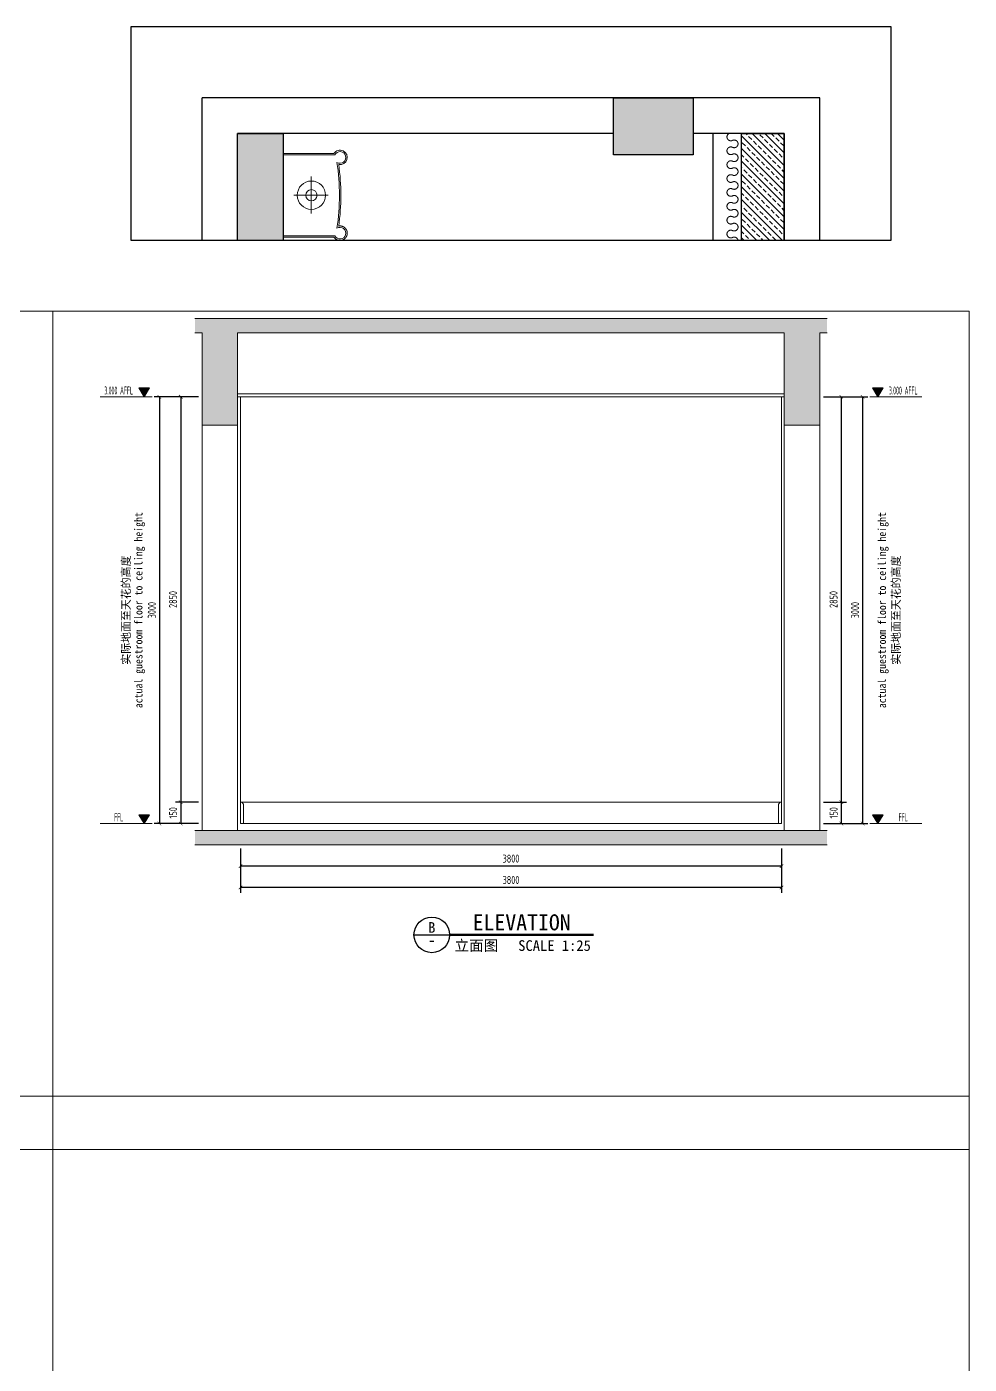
# Model space of a CAD drawing. Header units: millimetres. Extents: x 3162 to 221128, y -144913 to 11496.
# Drawn here: x 45994 to 52614, y -114318 to -104915 of the extents above; entities that cross this region are included whole.
import ezdxf
from ezdxf.enums import TextEntityAlignment as Align
from ezdxf.xclip import XClip

# ---------------------------------------------------------------- set-up
doc = ezdxf.new("R2010")
doc.units = ezdxf.units.MM
doc.header["$LTSCALE"] = 10
doc.header["$XCLIPFRAME"] = 2
doc.linetypes.add('DASH', pattern=[8.89, 6.35, -2.54])
doc.layers.get('Defpoints').update_dxf_attribs({"color": 250})
for name, color, linetype, lineweight in [('Contour【轮廓线】', 94, 'Continuous', 0), ('Drawing【图框、表格】', 150, 'Continuous', 0), ('Elevation【立面图库】', 150, 'Continuous', 0), ('FC-Hatch【平面填充】', 250, 'Continuous', 0), ('FF-Curtain', 32, 'Continuous', 0), ('FF-Text【平面文字】', 2, 'Continuous', 0), ('FF-【活动成品家具】', 51, 'Continuous', 0), ('Finish【完成面】', 2, 'Continuous', 0), ('Gray【中细线】', 8, 'Continuous', 0), ('Hidden【虚线】', 136, 'DASH', 0), ('RC-dimensions', 44, 'Continuous', 0), ('Wall【立面墙】', 252, 'Continuous', 0)]:
    doc.layers.add(name, color=color, linetype=linetype, lineweight=lineweight)
for name, color, linetype in [('WALL_NEW【新建墙体】', 4, 'Continuous'), ('WALL【墙体】', 7, 'Continuous'), ('走线及回路标注', 1, 'Continuous')]:
    doc.layers.add(name, color=color, linetype=linetype)
doc.styles.add('宋体', font='', dxfattribs={"width": 0.8})
doc.styles.add('尺寸标注', font='ARCHS.SHX', dxfattribs={"width": 0.8})
doc.styles.add('标高', font='ARCHS.SHX', dxfattribs={"width": 0.5})
doc.styles.add('线上图名', font='simhei.ttf')
doc.styles.add('线下图名', font='simhei.ttf')
doc.styles.get('宋体').set_extended_font_data('SimSun')
doc.dimstyles.new('海龙1：25', dxfattribs={"dimscale": 25, "dimtxt": 2.25, "dimasz": 1, "dimexe": 1.5, "dimexo": 1, "dimgap": 1, "dimtad": 1, "dimdec": 0, "dimrnd": 5, "dimdsep": 46, "dimtxsty": '尺寸标注', "dimblk": 'ARCHTICK', "dimblk1": 'ARCHTICK', "dimblk2": 'ARCHTICK', "dimcen": 1, "dimclrd": 44, "dimclre": 44, "dimclrt": 2, "dimadec": 0, "dimazin": 0, "dimtfac": 1, "dimtdec": 0, "dimtix": 1, "dimtmove": 2, "dimatfit": 3, "dimldrblk": 'hl_arrow2', "dimfxl": 5, "dimfxlon": 1, "dimarcsym": 0})
pattern_1 = [(225, (0, 857.98), (35.35534, -35.35534), []), (230, (0, 857.98), (-71.726018, 6.275218), [7.5, -82.5]), (175, (0, 857.98), (13.87511, -75.219228), [6, -66]), (280.4514, (-5.98, 858.5), (-57.85092, -68.94393), [6.374, -70.1142]), (226.1842, (-2e-15, 837.98), (-106.724086, 16.55189), [11.25, -123.75]), (276.6356, (-8.89, 839.36), (-93.46626, -97.41178), [9.56105, -105.1713]), (171.1842, (-2e-15, 837.98), (-93.46618, -97.41189), [9, -99]), (201, (-10, 842.98), (-59.690703, 40.261893), [7.5, -82.5]), (146, (-10, 842.98), (-24.33156, -72.515006), [6, -66]), (251.4514, (-14.974, 846.334), (-84.022234, -32.253037), [6.374, -70.1142]), (217.5, (0, 857.978), (-1.2159855, -33.2893854), [0.5, -65.2, 0.5, -67, 0.5, -66.25]), (187.5, (0, 857.98), (-26.306954, -39.441171), [0.5, -38.2, 0.5, -63.7, 0.5, -25.25]), (147.5, (22.3, 857.978), (-53.3822436, 2.255487), [0.5, -25, 0.5, -78, 0.5, -103.5]), (137.5, (32.3, 857.98), (-58.318617, -10.010498), [0.5, -32.5, 0.5, -51.8, 0.5, -73.5])]

# ---------------------------------------------------------------- blocks, each defined once
blk = doc.blocks.new('*U173')
at = {"color": 2, "linetype": 'Continuous'}
blk.add_line((-27.26, 0), (-17.26, 0), dxfattribs=at)
blk.add_lwpolyline([(-17.26, 0, 0.7, 0.7, 0), (23.26, 0, 0.75, 0.75, 0)], format="xyseb", dxfattribs=at)
at = {"color": 150, "linetype": 'Continuous'}
blk.add_circle((-22.26, 0), 5, dxfattribs=at)
at = {"color": 2, "style": '线下图名', "flags": 8}
blk.add_attdef('编号', text='', height=3, dxfattribs=at).set_placement((-22.26, 2.08), align=Align.MIDDLE)
at = {"color": 2, "style": '线上图名', "flags": 8}
blk.add_attdef('EXISTING_PLAN', text='', height=4.5, dxfattribs=at).set_placement((3, 1.27), align=Align.CENTER)
at = {"color": 2, "style": '线下图名', "flags": 8}
blk.add_attdef('图号', text='', height=3, dxfattribs=at).set_placement((-22.26, -3.86), align=Align.BOTTOM_CENTER)
blk.add_attdef('图名1', text='', height=3, dxfattribs=at).set_placement((-15.86, -1.5), align=Align.TOP_LEFT)
blk.add_attdef('比例1', text='', height=3, dxfattribs=at).set_placement((22.44, -1.5), align=Align.TOP_RIGHT)
blk = doc.blocks.new('海龙工具_踢脚线')
blk.add_lwpolyline([(20, 0), (20, 90), (10, 100), (0, 100)])
blk = doc.blocks.new('_ArchTick')
at = {"color": 2, "linetype": 'ByBlock', "const_width": 0.15}
blk.add_lwpolyline([(-0.5, -0.5), (0.5, 0.5)], dxfattribs=at)
blk = doc.blocks.new('*D1697')
at = {"layer": 'Defpoints', "color": 0, "transparency": 16777216}
for p in [(47225.2, -107516.3), (47075.2, -110366.3), (47225.2, -110366.3)]:
    blk.add_point(p, dxfattribs=at)
at = {"layer": 'RC-dimensions', "color": 44, "lineweight": -2, "transparency": 16777216}
for p, q in [((47200.2, -107516.3), (47037.7, -107516.3)), ((47075.2, -107516.3), (47075.2, -110366.3)), ((47200.2, -110366.3), (47037.7, -110366.3))]:
    blk.add_line(p, q, dxfattribs=at)
at = {"layer": 'RC-dimensions', "color": 44, "lineweight": -2, "transparency": 16777216, "xscale": 25, "yscale": 25, "zscale": 25}
for p, rotation in [((47075.2, -107516.3), 90), ((47075.2, -110366.3), 270)]:
    blk.add_blockref('_ArchTick', p, dxfattribs=dict(at, rotation=rotation))
at = {"layer": 'RC-dimensions', "color": 2, "transparency": 16777216, "insert": (47020.9, -108941.3), "char_height": 56.25, "attachment_point": 5, "rotation": 90, "style": '尺寸标注'}
blk.add_mtext('2850', dxfattribs=at)
blk = doc.blocks.new('hl_arrow2')
at = {"color": 2}
blk.add_line((-0.22, 0), (-1, 0), dxfattribs=at)
blk.add_lwpolyline([(-0.22, 0), (-0.86, -0.69), (-0.65, -0.86), (0, 0), (-0.65, 0.86), (-0.86, 0.69)], close=True, dxfattribs=at)
for points in [[(-0.86, 0.69), (-0.65, 0.86), (-0.22, 0), (0, 0)], [(-0.86, -0.69), (-0.65, -0.86), (-0.22, 0), (0, 0)]]:
    blk.add_solid(points, dxfattribs=at)
blk = doc.blocks.new('*D1698')
at = {"layer": 'Defpoints', "color": 0, "transparency": 16777216}
for p in [(47225.2, -110366.3), (47075.2, -110516.3), (47225.2, -110516.3)]:
    blk.add_point(p, dxfattribs=at)
at = {"layer": 'RC-dimensions', "color": 44, "lineweight": -2, "transparency": 16777216}
for p, q in [((47200.2, -110366.3), (47037.7, -110366.3)), ((47075.2, -110366.3), (47075.2, -110516.3)), ((47200.2, -110516.3), (47037.7, -110516.3))]:
    blk.add_line(p, q, dxfattribs=at)
at = {"layer": 'RC-dimensions', "color": 44, "lineweight": -2, "transparency": 16777216, "xscale": 25, "yscale": 25, "zscale": 25}
for p, rotation in [((47075.2, -110366.3), 90), ((47075.2, -110516.3), 270)]:
    blk.add_blockref('_ArchTick', p, dxfattribs=dict(at, rotation=rotation))
at = {"layer": 'RC-dimensions', "color": 2, "transparency": 16777216, "insert": (47022.1, -110441.3), "char_height": 56.25, "attachment_point": 5, "rotation": 90, "style": '尺寸标注'}
blk.add_mtext('150', dxfattribs=at)
blk = doc.blocks.new('*D1699')
at = {"layer": 'Defpoints', "color": 0, "transparency": 16777216}
for p in [(47225.2, -107516.3), (46925.2, -110516.3), (47225.2, -110516.3)]:
    blk.add_point(p, dxfattribs=at)
at = {"layer": 'RC-dimensions', "color": 44, "lineweight": -2, "transparency": 16777216}
for p, q in [((47050.2, -107516.3), (46887.7, -107516.3)), ((46925.2, -107516.3), (46925.2, -110516.3)), ((47050.2, -110516.3), (46887.7, -110516.3))]:
    blk.add_line(p, q, dxfattribs=at)
at = {"layer": 'RC-dimensions', "color": 44, "lineweight": -2, "transparency": 16777216, "xscale": 25, "yscale": 25, "zscale": 25}
for p, rotation in [((46925.2, -107516.3), 90), ((46925.2, -110516.3), 270)]:
    blk.add_blockref('_ArchTick', p, dxfattribs=dict(at, rotation=rotation))
at = {"layer": 'RC-dimensions', "color": 2, "transparency": 16777216, "insert": (46872.1, -109016.3), "char_height": 56.25, "attachment_point": 5, "rotation": 90, "style": '尺寸标注'}
blk.add_mtext('3000', dxfattribs=at)
blk = doc.blocks.new('海龍_立面标识')
at = {"style": '宋体', "width": 0.9, "flags": 8}
blk.add_attdef('FLOOR_HEIGHT', text='', height=2.25, rotation=90, dxfattribs=at).set_placement((0, 0), align=Align.CENTER)
at = {"style": '宋体', "flags": 8}
blk.add_attdef('HEIGHT', text='', height=2.25, rotation=90, dxfattribs=at).set_placement((-3.5, 0), align=Align.CENTER)
blk = doc.blocks.new('hl_Elevation-A2')
blk.add_hatch(color=150).paths.add_polyline_path([(3.74, 2.47), (2.27, 0), (0.8, 2.47)])
at = {"color": 150}
blk.add_line((0, 0), (14.67, 0), dxfattribs=at)
blk.add_lwpolyline([(3.74, 2.47), (2.27, 0), (0.8, 2.47)], close=True, dxfattribs=at)
at = {"color": 2, "style": '标高', "width": 0.8, "flags": 8}
blk.add_attdef('HEIGHT', text='', height=2.25, dxfattribs=at).set_placement((9.42, 1.75), align=Align.MIDDLE_CENTER)
blk = doc.blocks.new('*D1700')
at = {"layer": 'Defpoints', "color": 0, "transparency": 16777216}
for p in [(51565.2, -107516.3), (51565.2, -110366.3), (51715.2, -110366.3)]:
    blk.add_point(p, dxfattribs=at)
at = {"layer": 'RC-dimensions', "color": 44, "lineweight": -2, "transparency": 16777216}
for p, q in [((51590.2, -107516.3), (51752.7, -107516.3)), ((51715.2, -107516.3), (51715.2, -110366.3)), ((51590.2, -110366.3), (51752.7, -110366.3))]:
    blk.add_line(p, q, dxfattribs=at)
at = {"layer": 'RC-dimensions', "color": 44, "lineweight": -2, "transparency": 16777216, "xscale": 25, "yscale": 25, "zscale": 25}
for p, rotation in [((51715.2, -107516.3), 90), ((51715.2, -110366.3), 270)]:
    blk.add_blockref('_ArchTick', p, dxfattribs=dict(at, rotation=rotation))
at = {"layer": 'RC-dimensions', "color": 2, "transparency": 16777216, "insert": (51660.9, -108941.3), "char_height": 56.25, "attachment_point": 5, "rotation": 90, "style": '尺寸标注'}
blk.add_mtext('2850', dxfattribs=at)
blk = doc.blocks.new('*D1701')
at = {"layer": 'Defpoints', "color": 0, "transparency": 16777216}
for p in [(51565.2, -110366.3), (51565.2, -110516.3), (51715.2, -110516.3)]:
    blk.add_point(p, dxfattribs=at)
at = {"layer": 'RC-dimensions', "color": 44, "lineweight": -2, "transparency": 16777216}
for p, q in [((51590.2, -110366.3), (51752.7, -110366.3)), ((51715.2, -110366.3), (51715.2, -110516.3)), ((51590.2, -110516.3), (51752.7, -110516.3))]:
    blk.add_line(p, q, dxfattribs=at)
at = {"layer": 'RC-dimensions', "color": 44, "lineweight": -2, "transparency": 16777216, "xscale": 25, "yscale": 25, "zscale": 25}
for p, rotation in [((51715.2, -110366.3), 90), ((51715.2, -110516.3), 270)]:
    blk.add_blockref('_ArchTick', p, dxfattribs=dict(at, rotation=rotation))
at = {"layer": 'RC-dimensions', "color": 2, "transparency": 16777216, "insert": (51662.1, -110441.3), "char_height": 56.25, "attachment_point": 5, "rotation": 90, "style": '尺寸标注'}
blk.add_mtext('150', dxfattribs=at)
blk = doc.blocks.new('*D1702')
at = {"layer": 'Defpoints', "color": 0, "transparency": 16777216}
for p in [(51565.2, -107516.3), (51565.2, -110516.3), (51865.2, -110516.3)]:
    blk.add_point(p, dxfattribs=at)
at = {"layer": 'RC-dimensions', "color": 44, "lineweight": -2, "transparency": 16777216}
for p, q in [((51740.2, -107516.3), (51902.7, -107516.3)), ((51865.2, -107516.3), (51865.2, -110516.3)), ((51740.2, -110516.3), (51902.7, -110516.3))]:
    blk.add_line(p, q, dxfattribs=at)
at = {"layer": 'RC-dimensions', "color": 44, "lineweight": -2, "transparency": 16777216, "xscale": 25, "yscale": 25, "zscale": 25}
for p, rotation in [((51865.2, -107516.3), 90), ((51865.2, -110516.3), 270)]:
    blk.add_blockref('_ArchTick', p, dxfattribs=dict(at, rotation=rotation))
at = {"layer": 'RC-dimensions', "color": 2, "transparency": 16777216, "insert": (51812.1, -109016.3), "char_height": 56.25, "attachment_point": 5, "rotation": 90, "style": '尺寸标注'}
blk.add_mtext('3000', dxfattribs=at)
blk = doc.blocks.new('*D1703')
at = {"layer": 'Defpoints', "color": 0, "transparency": 16777216}
for p in [(47495.2, -110666.3), (51295.2, -110666.3), (47495.2, -110816.3)]:
    blk.add_point(p, dxfattribs=at)
at = {"layer": 'RC-dimensions', "color": 44, "lineweight": -2, "transparency": 16777216}
for p, q in [((47495.2, -110691.3), (47495.2, -110853.8)), ((51295.2, -110691.3), (51295.2, -110853.8)), ((51295.2, -110816.3), (47495.2, -110816.3))]:
    blk.add_line(p, q, dxfattribs=at)
at = {"layer": 'RC-dimensions', "color": 44, "lineweight": -2, "transparency": 16777216, "xscale": 25, "yscale": 25, "zscale": 25, "rotation": 180}
blk.add_blockref('_ArchTick', (47495.2, -110816.3), dxfattribs=at)
at = {"layer": 'RC-dimensions', "color": 44, "lineweight": -2, "transparency": 16777216, "xscale": 25, "yscale": 25, "zscale": 25}
blk.add_blockref('_ArchTick', (51295.2, -110816.3), dxfattribs=at)
at = {"layer": 'RC-dimensions', "color": 2, "transparency": 16777216, "insert": (49395.2, -110763.2), "char_height": 56.25, "attachment_point": 5, "style": '尺寸标注'}
blk.add_mtext('3800', dxfattribs=at)
blk = doc.blocks.new('*D1704')
at = {"layer": 'Defpoints', "color": 0, "transparency": 16777216}
for p in [(47495.2, -110666.3), (51295.2, -110666.3), (47495.2, -110966.3)]:
    blk.add_point(p, dxfattribs=at)
at = {"layer": 'RC-dimensions', "color": 44, "lineweight": -2, "transparency": 16777216}
for p, q in [((47495.2, -110841.3), (47495.2, -111003.8)), ((51295.2, -110841.3), (51295.2, -111003.8)), ((51295.2, -110966.3), (47495.2, -110966.3))]:
    blk.add_line(p, q, dxfattribs=at)
at = {"layer": 'RC-dimensions', "color": 44, "lineweight": -2, "transparency": 16777216, "xscale": 25, "yscale": 25, "zscale": 25, "rotation": 180}
blk.add_blockref('_ArchTick', (47495.2, -110966.3), dxfattribs=at)
at = {"layer": 'RC-dimensions', "color": 44, "lineweight": -2, "transparency": 16777216, "xscale": 25, "yscale": 25, "zscale": 25}
blk.add_blockref('_ArchTick', (51295.2, -110966.3), dxfattribs=at)
at = {"layer": 'RC-dimensions', "color": 2, "transparency": 16777216, "insert": (49395.2, -110913.2), "char_height": 56.25, "attachment_point": 5, "style": '尺寸标注'}
blk.add_mtext('3800', dxfattribs=at)
blk = doc.blocks.new('1800平10104199')
h = blk.add_hatch()
h.set_pattern_fill('ANSI38', color=8, scale=100, style=0)
h.set_pattern_definition([(45, (-2757.802, -6613.146), (-8.838835, 8.838835), []), (135, (-2757.802, -6613.146), (-26.516504, 8.838835), [31.25, -18.75])])
h.paths.add_polyline_path([(511.3, -760, 1), (410.5, -760, 1)])
h.paths.add_polyline_path([(635.4, -926.8, 1), (588.8, -926.8, 1)])
h.paths.add_polyline_path([(799.5, -1093.5, 1), (737.5, -1093.5, 1)])
h.paths.add_polyline_path([(755.5, -837.6, 1), (871.9, -837.6, 1)])
h.paths.add_polyline_path([(1031.1, -868.6, 1), (1116.5, -868.6, 1)])
h.paths.add_polyline_path([(1221.2, -802.7, 1), (1104.8, -802.7, 1)])
h.paths.add_polyline_path([(1109.5, -442.5, 1), (1047.5, -442.5, 1)])
h.paths.add_polyline_path([(1249.1, -252.4, 1), (1094, -252.4, 1)])
at = {"ltscale": 300}
for p, q in [((-1534.8, 1322.3), (1533.8, 1322.3)), ((-1534.8, 1322.3), (-1534.8, 965.8)), ((-946.5, 1322.3), (-946.5, 965.9)), ((-900.5, -677.7), (-900.5, 1322.3)), ((899.5, -677.7), (899.5, 1322.3)), ((945.5, 1322.3), (945.5, 965.9)), ((1533.8, 1322.3), (1533.8, 965.8)), ((1408.5, -150.2), (1357.1, -192.4)), ((-900.5, -677.7), (899.5, -677.7))]:
    blk.add_line(p, q, dxfattribs=at)
at = {"color": 8}
for p, q in [((-1524.8, 1322.3), (-1524.8, 960)), ((-956.5, 1322.3), (-956.5, 960)), ((-865.5, 1322.3), (-865.5, 1322.3)), ((-865.5, 1322.3), (-865.5, 1322.3)), ((955.5, 1322.3), (955.5, 960)), ((1523.8, 1322.3), (1523.8, 960)), ((-1241.4, 1247.3), (-1241.4, 1006.8)), ((1245.5, 1247.3), (1245.5, 1006.8)), ((-1372.9, 1127.1), (-1112.4, 1127.1)), ((1113.9, 1127.1), (1374.4, 1127.1)), ((903.4, 145.8), (899.2, 79.5)), ((907.5, 78.5), (936, 144.2)), ((914.6, 146.3), (910.4, 79.9)), ((920.4, 76.7), (948.8, 142.4)), ((941.2, 73.8), (969.6, 139.5)), ((963.9, 70.6), (992.3, 136.3)), ((993.6, 66.4), (1022, 132.1)), ((1031.5, 125.9), (1012.1, 61.1)), ((1037.9, 122), (1015.9, 59.2)), ((1046.6, 119.1), (1023.9, 56.7)), ((1054.5, 112.5), (1032.5, 49.7)), ((1074.6, 103.7), (1052.6, 40.9)), ((1096.9, 95), (1075, 32.2)), ((1082.7, 29), (1127.8, 84.6)), ((1107.8, 92.4), (1085.9, 29.6)), ((1094.6, 23.8), (1139.7, 79.4)), ((1113.8, 15.4), (1158.9, 71)), ((1134.9, 6.2), (1180, 61.8)), ((1162.3, -5.8), (1207.4, 49.8)), ((1214.9, 41.2), (1178.7, -15.9)), ((1219.9, 35.7), (1181.9, -18.8)), ((1227.6, 30.6), (1188.9, -23.4)), ((1233.4, 22.1), (1195.3, -32.4)), ((1250.4, 8.2), (1212.3, -46.3)), ((1269.6, -6.2), (1231.5, -60.7)), ((1238.1, -65.9), (1296.5, -24.5)), ((1279.3, -11.6), (1241.3, -66.1)), ((1248.1, -74.1), (1306.5, -32.7)), ((1264.4, -87.4), (1322.8, -46)), ((1282.1, -101.9), (1340.5, -60.5)), ((1305.3, -120.9), (1363.7, -79.5)), ((1368.6, -89.8), (1318.3, -135)), ((1372, -96.5), (1320.6, -138.7)), ((1378, -103.4), (1326.1, -145)), ((1381.3, -113.1), (1329.9, -155.4)), ((1393.9, -131.1), (1342.5, -173.4)), ((1362.1, -199.2), (1429.5, -175.1)), ((1416.4, -158), (1365.1, -200.3)), ((1369.5, -209.8), (1436.9, -185.7)), ((1381.5, -227), (1449, -202.9)), ((1394.7, -245.8), (1462.2, -221.7)), ((1411.9, -270.3), (1479.4, -246.2)), ((1481.3, -257.4), (1420.7, -287.4)), ((1482.8, -264.7), (1421.9, -291.5)), ((1486.7, -273.1), (1425.5, -299.1)), ((1487.2, -283.3), (1426.3, -310.1)), ((1494.5, -304), (1433.6, -330.8)), ((1503.4, -326.3), (1442.5, -353.1)), ((1445.5, -360.9), (1516.9, -355.9)), ((1508.9, -336), (1448.1, -362.8)), ((1449.8, -373.2), (1521.2, -368.2)), ((1456.7, -393), (1528.2, -388)), ((1464.4, -414.7), (1535.8, -409.7)), ((1474.3, -442.9), (1545.7, -437.9)), ((1544.6, -449.2), (1478.1, -461.7)), ((1544, -456.7), (1478.2, -466.1)), ((1545.5, -465.7), (1479.6, -474.3)), ((1543.2, -475.7), (1477.4, -485.1)), ((1544.7, -497.7), (1478.9, -507.1)), ((1547.2, -521.5), (1481.4, -530.9)), ((1482.1, -539.3), (1552.3, -553.7)), ((1483, -552.2), (1553.1, -566.7)), ((1549.9, -532.4), (1484.1, -541.8)), ((1484.4, -573.1), (1554.5, -587.6)), ((1550.2, -667.1), (1484.4, -657.6)), ((1551.2, -658), (1485.3, -649.3)), ((1485.9, -596.1), (1556, -610.5)), ((1553.7, -651), (1486.4, -645.1)), ((1487.8, -626), (1557.9, -640.4)), ((85, -697.7), (150.9, -689)), ((88.9, -721.3), (154.8, -712.6)), ((89.2, -732.5), (155.2, -723.8)), ((156.4, -720.8), (92.8, -753.7)), ((159.1, -733.5), (95.5, -766.4)), ((1466.7, -733.5), (1530.3, -766.4)), ((1469.3, -720.8), (1533, -753.7)), ((1536.5, -732.5), (1470.6, -723.8)), ((1536.8, -721.3), (1470.9, -712.6)), ((1540.8, -697.7), (1474.9, -689)), ((1545.3, -676.2), (1479.4, -667.5)), ((163.4, -754.1), (99.8, -786.9)), ((168.2, -776.5), (104.5, -809.4)), ((110.4, -808.4), (172.3, -790.7)), ((110.9, -815.8), (175, -794.4)), ((181.3, -812.5), (111.3, -827.2)), ((195, -839.2), (125, -853.9)), ((1493.2, -869.7), (1432.1, -843.6)), ((1500.4, -862.4), (1439.6, -835.4)), ((1503.8, -853.8), (1442.7, -827.7)), ((1508.1, -847.8), (1444.9, -823.9)), ((1451.4, -805.9), (1515, -838.7)), ((1457.6, -776.5), (1521.2, -809.4)), ((1462.3, -754.1), (1526, -786.9)), ((205.5, -859.6), (135.5, -874.3)), ((215.1, -878.3), (145.1, -893)), ((221.1, -889.8), (151, -904.5)), ((161.6, -923.1), (218.2, -888.3)), ((168.4, -932), (225, -897.2)), ((180.3, -952.9), (236.9, -918)), ((190.3, -972.4), (246.9, -937.6)), ((1392.3, -922.3), (1444.7, -971.1)), ((1402, -903.8), (1454.4, -952.5)), ((1408, -892.2), (1460.4, -941)), ((1469.6, -921.6), (1408.4, -895.4)), ((1472.9, -910.9), (1411.7, -884.8)), ((1483.1, -889.2), (1422, -863)), ((192.2, -982.5), (249.3, -948.4)), ((197.2, -990.2), (253.8, -955.4)), ((199.7, -997.3), (255.6, -959.3)), ((266.6, -975.1), (203.1, -1008.1)), ((287, -997), (223.5, -1030.1)), ((302.6, -1013.9), (239.1, -1046.9)), ((316.9, -1029.2), (253.4, -1062.3)), ((1375.8, -1058.1), (1324, -1016.4)), ((1390.9, -1042.1), (1339.1, -1000.4)), ((1399.8, -1036.9), (1348.5, -994.6)), ((1405.3, -1029.6), (1353.5, -987.9)), ((1411.2, -1024.9), (1356.7, -984.9)), ((1367.8, -969.3), (1420.2, -1018)), ((1381.7, -942.7), (1434.1, -991.5)), ((325.7, -1038.8), (262.2, -1071.8)), ((277.5, -1086.9), (322.6, -1038.1)), ((286.4, -1093.6), (331.5, -1044.8)), ((303.5, -1110.5), (348.6, -1061.6)), ((318.4, -1126.6), (363.5, -1077.8)), ((323, -1135.8), (368.7, -1087.5)), ((329.9, -1141.8), (375, -1093)), ((334.1, -1148), (377.8, -1096.3)), ((392.6, -1108.5), (340.4, -1157.5)), ((418.2, -1124.2), (365.9, -1173.1)), ((1245.8, -1180.4), (1207.2, -1126.3)), ((1255.8, -1177.8), (1217.8, -1123.2)), ((1263.1, -1172.3), (1224.5, -1118.2)), ((1270, -1169.4), (1228.3, -1116.1)), ((1243.2, -1104.1), (1280.5, -1165.2)), ((1263.8, -1082.2), (1301.1, -1143.3)), ((1279.5, -1065.5), (1316.8, -1126.6)), ((1293.9, -1050.2), (1331.2, -1111.3)), ((1354.1, -1085.6), (1302.3, -1043.9)), ((1302.8, -1040.7), (1340.1, -1101.8)), ((1360.1, -1076.2), (1308.3, -1034.5)), ((437.7, -1136.2), (385.5, -1185.1)), ((455.6, -1147.1), (403.4, -1196.1)), ((466.7, -1153.9), (414.5, -1202.9)), ((433.2, -1213.3), (463.5, -1154.1)), ((443.6, -1217.3), (473.9, -1158.1)), ((464.6, -1229), (494.9, -1169.8)), ((483.4, -1240.5), (513.6, -1181.3)), ((490.2, -1248.1), (521.2, -1189.3)), ((498.5, -1252.1), (528.8, -1192.9)), ((504.2, -1256.8), (532.4, -1195.3)), ((549.9, -1203.1), (512.8, -1264.3)), ((578.7, -1211.3), (541.7, -1272.5)), ((600.9, -1217.5), (563.8, -1278.7)), ((1047.6, -1280.3), (1025, -1217.8)), ((1068.8, -1274.4), (1046.2, -1211.9)), ((1079.1, -1274.6), (1057.3, -1211.8)), ((1087.6, -1271.3), (1065.1, -1208.8)), ((1095, -1270.3), (1069.3, -1207.8)), ((1086.9, -1200.3), (1106.4, -1269.2)), ((1112.6, -1184.8), (1132, -1253.7)), ((1132.2, -1172.9), (1151.7, -1241.8)), ((1150.2, -1162), (1169.6, -1230.9)), ((1198.6, -1212.4), (1160, -1158.3)), ((1161.3, -1155.3), (1180.8, -1224.2)), ((1207, -1205), (1168.4, -1150.9)), ((1227, -1191.7), (1188.4, -1137.6)), ((621, -1223.2), (583.9, -1284.5)), ((633.5, -1226.8), (596.4, -1288)), ((617.3, -1293), (630.5, -1227.8)), ((628.4, -1294.1), (641.6, -1228.9)), ((651.8, -1299.6), (664.9, -1234.5)), ((672.9, -1305.6), (686.1, -1240.5)), ((681.6, -1311.1), (695.6, -1246.1)), ((690.6, -1312.7), (703.8, -1247.6)), ((697.4, -1315.7), (707.9, -1248.9)), ((726.9, -1251.7), (707.7, -1320.6)), ((756.9, -1251.8), (737.7, -1320.7)), ((779.9, -1251.8), (760.7, -1320.8)), ((800.8, -1251.9), (781.6, -1320.9)), ((813.8, -1251.9), (794.6, -1320.9)), ((827.1, -1318.1), (822.2, -1251.8)), ((851, -1317.2), (846.1, -1250.9)), ((873, -1317.2), (868.1, -1250.9)), ((892, -1319.3), (887.1, -1253)), ((899.4, -1320.4), (891.4, -1253.2)), ((910.4, -1250.7), (910.6, -1322.3)), ((939.3, -1242.7), (939.5, -1314.3)), ((961.5, -1236.6), (961.6, -1308.2)), ((981.7, -1231), (981.8, -1302.6)), ((1014.7, -1292.5), (992.2, -1230)), ((994.2, -1227.5), (994.3, -1299.1)), ((1024.8, -1287.6), (1002.2, -1225.1))]:
    blk.add_line(p, q, dxfattribs=at)
for points in [[(-895.5, 1322.3, 0.39642), (-865.5, 1294), (-0.5, 1294), (868.6, 1294)], [(868.6, 1294), (868.6, -587.2, -0.325595), (818.6, -644.2), (-815.5, -644.2, -0.382387), (-865.5, -591.9), (-865.5, 1294)], [(-865.5, 522.2, 0.078778), (-456.2, 550.1, -0.068393), (490.7, 554.5, 0.079495), (868.6, 576.2)]]:
    blk.add_lwpolyline(points, format="xyb", dxfattribs=at)
for centre, radius in [((-1241.4, 1124.3), 99.6), ((1245.5, 1124.3), 99.6), ((-1241.4, 1124.3), 39.6), ((1245.5, 1124.3), 39.6)]:
    blk.add_circle(centre, radius, dxfattribs=at)
for centre, radius, start, end in [((868.5, 1324.1), 30.1, 270.07254, 356.57006), ((-336.9, 1171.8), 308.5, 175.30484, 198.69419), ((-531.6, 1469.5), 294.8, 247.51785, 264.26696), ((-661.4, 952.7), 245, 40.4189, 85.9871), ((-2259.7, 935.8), 1636.4, 4.80985, 9.18918), ((-373.1, 4551.3), 3380.3, 266.81337, 276.16021), ((6.8, 946.1), 245, 94.0129, 139.5811), ((-203.6, 1170.5), 194.3, 306.5711, 5.88998), ((145.4, 1106.9), 176.7, 151.77364, 201.69827), ((309.2, 1177.1), 194.3, 174.11002, 233.4289), ((297.6, 2033.7), 856.1, 257.74383, 273.62843), ((98.7, 952.7), 245, 40.4189, 85.9871), ((-241.4, 1072.8), 378.3, 353.49469, 19.18669), ((477.9, 812.6), 387.8, 68.20259, 108.9817), ((737.4, 946.1), 245, 94.0129, 139.5811), ((644.8, 1327.3), 156.3, 261.59582, 298.90918), ((527, 1170.5), 194.3, 333.73715, 5.88998), ((1216.3, 1044.5), 517, 163.60457, 172.3273), ((-662.1, 1043), 44.6, 314.4736, 42.17134), ((-2990.2, 1118.7), 2361.8, 357.39054, 358.88764), ((-185.5, 1019.5), 168.1, 337.01696, 7.53676), ((527, 1170.5), 194.3, 320.94042, 333.73715), ((745.2, 1073), 45.9, 165.35061, 223.26844), ((545.2, 1019.5), 168.1, 337.01696, 7.53676), ((-1507, 923.2), 40.9, 115.78397, 31.78344), ((-1240.7, 2490.7), 1563.2, 261.48136, 278.51864), ((-974.3, 923.2), 40.9, 148.21656, 64.21603), ((-451, 819.7), 194.3, 126.5711, 185.88998), ((-1120.7, 936.2), 495.6, 344.0243, 8.70709), ((-203.6, 813.1), 194.3, 4.31813, 53.4289), ((152, 938.6), 183.4, 175.22328, 196.23004), ((309.2, 819.7), 194.3, 126.5711, 172.36406), ((177.6, 996.3), 54.7, 142.08329, 220.902), ((-193, 940), 329.9, 343.79543, 3.55541), ((527, 813.1), 194.3, 354.11002, 53.4289), ((1154.5, 929.9), 455.2, 176.98015, 197.47897), ((973.3, 923.2), 40.9, 115.78397, 31.78344), ((1239.7, 2490.7), 1563.2, 261.48136, 278.51864), ((1506, 923.2), 40.9, 148.21656, 64.21603), ((314.8, -460.2), 1315.1, 65.09827, 100.01945), ((737.4, 1037.5), 245, 220.4189, 265.9871), ((-690.3, 5564.4), 4764.9, 267.89272, 277.58577), ((-380.9, -967.5), 1786.8, 97.85852, 98.47626), ((-661.4, 1044.1), 245, 274.0129, 278.34166), ((23.8, 1100.1), 272.5, 251.80818, 283.20403), ((479.7, -680.2), 1492.8, 80.72514, 83.51865), ((-277.1, 1136.4), 735.1, 240.14078, 264.51099), ((-113.5, 845.3), 452.3, 220.73328, 256.96719), ((711.6, -1003.3), 1554.8, 93.67859, 116.87081), ((716, -228.3), 779.4, 92.60874, 126.65869), ((815.2, -583.5), 648.3, 188.35522, 82.52575), ((-39.5, 1274.6), 1371.9, 255.03258, 276.43831), ((-65.8, -1304.9), 1207.9, 88.75448, 122.44857), ((27.4, -1252.5), 1157.2, 93.31876, 127.41471), ((892.2, -209.2), 378.7, 214.93158, 266.42932)]:
    blk.add_arc(centre, radius, start, end, dxfattribs=at)
at = {"ltscale": 300}
for centre, radius, start, end in [((-1507, 923.2), 50.9, 123.09066, 10.4547), ((-974.3, 923.2), 50.9, 169.5453, 56.90934), ((973.3, 923.2), 50.9, 123.09066, 10.4547), ((1506, 923.2), 50.9, 169.5453, 56.90934), ((-1240.7, 2490.7), 1573.2, 262.09846, 277.90154), ((1239.7, 2490.7), 1573.2, 262.09846, 277.90154), ((815.2, -583.5), 670.3, 188.07911, 82.77241)]:
    blk.add_arc(centre, radius, start, end, dxfattribs=at)
blk = doc.blocks.new('海龙_08210935')
at = {"layer": 'FC-Hatch【平面填充】'}
h = blk.add_hatch(dxfattribs=at)
h.set_pattern_fill('钢筋混凝土', color=256, scale=75, pattern_type=2)
h.set_pattern_definition([(45, (-28415.01, -533.996), (-53.033, 53.033), []), (50, (-28415.01, -534), (107.58903, -9.41283), [11.25, -123.75]), (355, (-28415.01, -534), (-20.81267, 112.82884), [9, -99]), (100.4514, (-28406.04, -534.78), (86.77638, 103.4159), [9.561, -105.1713]), (46.1842, (-28415.01, -504), (160.08613, -24.82784), [16.875, -185.625]), (96.6356, (-28401.67, -506.07), (140.1994, 146.1177), [14.3416, -157.75695]), (351.1842, (-28415, -504), (140.1993, 146.1178), [13.5, -148.5]), (21, (-28400.01, -511.5), (89.53605, -60.39284), [11.25, -123.75]), (326, (-28400.01, -511.5), (36.49734, 108.7725), [9, -99]), (71.4514, (-28392.55, -516.53), (126.03335, 48.37956), [9.561, -105.1713]), (37.5, (-28415.008, -533.996), (1.82398, 49.93408), [0.75, -97.8, 0.75, -100.5, 0.75, -99.375]), (7.5, (-28415.01, -533.996), (39.46043, 59.16176), [0.75, -57.3, 0.75, -95.55, 0.75, -37.875]), (327.5, (-28448.458, -533.996), (80.073365, -3.38323), [0.75, -37.5, 0.75, -117, 0.75, -155.25]), (317.5, (-28463.46, -533.996), (87.47793, 15.01575), [0.75, -48.75, 0.75, -77.7, 0.75, -110.25])])
h.paths.add_polyline_path([(-3325, -720), (-3725, -720), (-3725, -1280), (-3325, -1280)])
h.paths.add_polyline_path([(275, -720), (-275, -720), (-275, -1280), (275, -1280)])
h.paths.add_polyline_path([(3725, -720), (3325, -720), (3325, -1280), (3725, -1280)])
h.paths.add_polyline_path([(3475, 1920), (-1125, 1920), (-1125, 1600), (3475, 1600)])
at = {"layer": 'WALL_NEW【新建墙体】'}
h = blk.add_hatch(dxfattribs=at)
h.set_pattern_fill('ANSI33', color=8, scale=10, style=0)
h.set_pattern_definition([(45, (1875, -1920), (-44.9013, 44.9013), []), (45, (1919.9, -1920), (-44.9013, 44.9013), [31.75, -15.875])])
h.paths.add_polyline_path([(3475, -1620), (1875, -1620), (1875, -1920), (3475, -1920)])
at = {"layer": 'Defpoints'}
blk.add_line((125, -1420), (3475, -1420), dxfattribs=at)
at = {"layer": 'FF-Curtain'}
blk.add_lwpolyline([(3475, -1556, 1.6), (3426.2, -1556, -1.6), (3377.5, -1556, 1.6), (3328.7, -1556, -1.6), (3279.9, -1556, 1.6), (3231.1, -1556, -1.6), (3182.4, -1556, 1.6), (3133.6, -1556, -1.6), (3084.8, -1556, 1.6), (3036, -1556, -1.6), (2987.3, -1556, 1.6), (2938.5, -1556, -1.6), (2889.7, -1556, 1.6), (2840.9, -1556, -1.6), (2792.2, -1556, 1.6), (2743.4, -1556, -1.6), (2694.6, -1556, 1.6), (2645.8, -1556), (2597.1, -1556), (2548.3, -1556), (2499.5, -1556), (2548.3, -1531.6), (2548.3, -1556)], format="xyb", dxfattribs=at)
at = {"layer": 'WALL_NEW【新建墙体】'}
blk.add_lwpolyline([(1875, -1620), (3475, -1620), (3475, -1920), (1875, -1920)], close=True, dxfattribs=at)
at = {"layer": 'WALL【墙体】'}
for p, q in [((-3725, 2170), (3725, 2170)), ((3725, -2170), (3725, 2170)), ((-3475, 1920), (3475, 1920)), ((3475, -720), (3475, 1920)), ((3475, -1920), (3475, -1280)), ((1875, -1920), (3475, -1920)), ((1625, -2170), (3725, -2170))]:
    blk.add_line(p, q, dxfattribs=at)
for points in [[(-1125, 1920), (3475, 1920), (3475, 1600), (-1125, 1600)], [(3325, -720), (3725, -720), (3725, -1280), (3325, -1280)]]:
    blk.add_lwpolyline(points, close=True, dxfattribs=at)
at = {"layer": 'FF-【活动成品家具】', "xscale": -1}
blk.add_blockref('1800平10104199', (1799.5, 277.7), dxfattribs=at)

msp = doc.modelspace()

# ---------------------------------------------------------------- hatches: boundary and pattern name
at = {"layer": 'FC-Hatch【平面填充】'}
h = msp.add_hatch(dxfattribs=at)
h.set_pattern_fill('钢筋混凝土', color=256, scale=50, angle=180, style=0, pattern_type=2)
h.set_pattern_definition(pattern_1)
h.paths.add_polyline_path([(47175.2, -106966.3), (51615.2, -106966.3), (51615.2, -107066.3), (51565.2, -107066.3), (51565.2, -107716.3), (51315.2, -107716.3), (51315.2, -107066.3), (47475.2, -107066.3), (47475.2, -107716.3), (47225.2, -107716.3), (47225.2, -107066.3), (47175.2, -107066.3)])
h = msp.add_hatch(dxfattribs=at)
h.set_pattern_fill('钢筋混凝土', color=256, scale=50, angle=180, style=0, pattern_type=2)
h.set_pattern_definition(pattern_1)
h.paths.add_polyline_path([(47175.2, -110666.3), (47175.2, -110566.3), (51615.2, -110566.3), (51615.2, -110666.3)])

# ---------------------------------------------------------------- linework, layer by layer
at = {"layer": 'Contour【轮廓线】'}
msp.add_line((47495.2, -110366.3), (51295.2, -110366.3), dxfattribs=at)
at = {"layer": 'Drawing【图框、表格】'}
msp.add_line((46176.4, -118701.3), (46176.4, -106915.3), dxfattribs=at)
for points in [[(38479.1, -118701.3), (38479.1, -106915.3), (52614, -106915.3), (52614, -118701.3)], [(38479.1, -118701.3), (38479.1, -106915.3), (52614, -106915.3), (52614, -118701.3)], [(38479.1, -112808.3), (38479.1, -112433.3), (52614, -112433.3), (52614, -112808.3)]]:
    msp.add_lwpolyline(points, close=True, dxfattribs=at)
at = {"layer": 'Finish【完成面】'}
for p, q in [((51315.2, -107516.3), (47475.2, -107516.3)), ((47495.2, -107516.3), (47495.2, -110516.3)), ((51295.2, -107516.3), (51295.2, -110516.3)), ((47495.2, -110516.3), (51295.2, -110516.3))]:
    msp.add_line(p, q, dxfattribs=at)
at = {"layer": 'Gray【中细线】'}
msp.add_line((51315.2, -107496.3), (47475.2, -107496.3), dxfattribs=at)
at = {"layer": 'Hidden【虚线】'}
msp.add_lwpolyline([(52065.2, -106415.3), (52065.2, -104915.3), (46725.2, -104915.3), (46725.2, -106415.3)], close=True, dxfattribs=at)
at = {"layer": 'Wall【立面墙】'}
msp.add_line((51615.2, -106966.3), (47175.2, -106966.3), dxfattribs=at)
msp.add_lwpolyline([(51615.2, -107066.3), (51565.2, -107066.3), (51565.2, -107716.3), (51315.2, -107716.3), (51315.2, -107066.3), (47475.2, -107066.3), (47475.2, -107716.3), (47225.2, -107716.3), (47225.2, -107066.3), (47175.2, -107066.3)], dxfattribs=at)
for points in [[(47475.2, -110566.3), (47475.2, -107716.3), (47225.2, -107716.3), (47225.2, -110566.3)], [(51315.2, -110566.3), (51315.2, -107716.3), (51565.2, -107716.3), (51565.2, -110566.3)], [(47175.2, -110566.3), (47175.2, -110566.3), (51615.2, -110566.3), (51615.2, -110566.3)], [(47175.2, -110666.3), (47175.2, -110666.3), (51615.2, -110666.3), (51615.2, -110666.3)]]:
    msp.add_lwpolyline(points, close=True, dxfattribs=at)

# ---------------------------------------------------------------- block references
at = {"layer": 'Contour【轮廓线】', "yscale": 1.5}
msp.add_blockref('海龙工具_踢脚线', (47495.2, -110516.3), dxfattribs=at)
at = {"layer": 'Contour【轮廓线】', "xscale": -1, "yscale": 1.5}
msp.add_blockref('海龙工具_踢脚线', (51295.2, -110516.3), dxfattribs=at)
at = {"layer": 'Elevation【立面图库】'}
ref = msp.add_blockref('hl_Elevation-A2', (46875.2, -107516.3), dxfattribs=dict(at, xscale=-25, yscale=25, zscale=25))
ref.add_attrib('HEIGHT', '3.000 AFFL', dxfattribs={"layer": '0', "color": 2, "height": 56.25, "style": '标高', "width": 0.5}).set_placement((46639.7, -107472.5), align=Align.MIDDLE_CENTER)
ref = msp.add_blockref('hl_Elevation-A2', (51915.2, -107516.3), dxfattribs=dict(at, xscale=25, yscale=25, zscale=25))
ref.add_attrib('HEIGHT', '3.000 AFFL', dxfattribs={"layer": '0', "color": 2, "height": 56.25, "style": '标高', "width": 0.5}).set_placement((52150.7, -107472.5), align=Align.MIDDLE_CENTER)
ref = msp.add_blockref('hl_Elevation-A2', (46875.2, -110516.3), dxfattribs=dict(at, xscale=-25, yscale=25, zscale=25))
ref.add_attrib('HEIGHT', 'FFL', dxfattribs={"layer": '0', "color": 2, "height": 56.25, "style": '标高', "width": 0.5}).set_placement((46639.7, -110472.5), align=Align.MIDDLE_CENTER)
ref = msp.add_blockref('hl_Elevation-A2', (51915.2, -110516.3), dxfattribs=dict(at, xscale=25, yscale=25, zscale=25))
ref.add_attrib('HEIGHT', 'FFL', dxfattribs={"layer": '0', "color": 2, "height": 56.25, "style": '标高', "width": 0.5}).set_placement((52150.7, -110472.5), align=Align.MIDDLE_CENTER)
at = {"layer": 'FF-Text【平面文字】'}
ref = msp.add_blockref('海龍_立面标识', (46806.5, -109016.3), dxfattribs=dict(at, xscale=25, yscale=25, zscale=25))
ref.add_attrib('FLOOR_HEIGHT', 'actual guestroom floor to ceiling height', dxfattribs={"layer": '0', "height": 56.25, "rotation": 90, "style": '宋体', "width": 0.9}).set_placement((46806.5, -109016.3), align=Align.CENTER)
ref.add_attrib('HEIGHT', '实际地面至天花的高度', dxfattribs={"layer": '0', "height": 56.25, "rotation": 90, "style": '宋体'}).set_placement((46719, -109016.3), align=Align.CENTER)
ref = msp.add_blockref('海龍_立面标识', (51983.9, -109016.3), dxfattribs=dict(at, xscale=-25, yscale=25, zscale=25))
ref.add_attrib('FLOOR_HEIGHT', 'actual guestroom floor to ceiling height', dxfattribs={"layer": '0', "height": 56.25, "rotation": 90, "style": '宋体', "width": 0.9}).set_placement((52029.6, -109016.3), align=Align.CENTER)
ref.add_attrib('HEIGHT', '实际地面至天花的高度', dxfattribs={"layer": '0', "height": 56.25, "rotation": 90, "style": '宋体'}).set_placement((52127.7, -109016.3), align=Align.CENTER)
at = {"layer": '走线及回路标注'}
ref = msp.add_blockref('海龙_08210935', (49395.2, -109140.3), dxfattribs=dict(at, rotation=89.99999999999999))
XClip(ref).set_block_clipping_path([(2725.0000414568, -2670.0000454747), (4225.0000414568, 2669.9769545253)])
ref = msp.add_blockref('*U173', (49395.2, -111299.3), dxfattribs=dict(at, xscale=25, yscale=25, zscale=25))
ref.add_attrib('编号', 'B', dxfattribs={"layer": '0', "color": 2, "height": 75, "style": '线下图名'}).set_placement((48838.7, -111247.2), align=Align.MIDDLE)
ref.add_attrib('图号', '-', dxfattribs={"layer": '0', "color": 2, "height": 75, "style": '线下图名'}).set_placement((48838.7, -111395.9), align=Align.BOTTOM_CENTER)
ref.add_attrib('比例1', 'SCALE 1:25', dxfattribs={"layer": '0', "color": 2, "height": 75, "style": '线下图名'}).set_placement((49956.1, -111336.8), align=Align.TOP_RIGHT)
ref.add_attrib('EXISTING_PLAN', 'ELEVATION', dxfattribs={"layer": '0', "color": 2, "height": 112.5, "style": '线上图名'}).set_placement((49470.1, -111267.5), align=Align.CENTER)
ref.add_attrib('图名1', '立面图', dxfattribs={"layer": '0', "color": 2, "height": 75, "style": '线下图名'}).set_placement((48998.6, -111336.8), align=Align.TOP_LEFT)

# ---------------------------------------------------------------- dimensions: what is measured, and where the dimension line sits
at = {"layer": 'RC-dimensions'}
for base, p1, p2, angle, picture, middle in [((46925.2, -110516.3), (47225.2, -107516.3), (47225.2, -110516.3), 270, '*D1699', (46872.1, -109016.3)), ((47075.2, -110366.3), (47225.2, -107516.3), (47225.2, -110366.3), 270, '*D1697', (47020.9, -108941.3)), ((51715.2, -110366.3), (51565.2, -107516.3), (51565.2, -110366.3), 270, '*D1700', (51660.9, -108941.3)), ((51865.2, -110516.3), (51565.2, -107516.3), (51565.2, -110516.3), 270, '*D1702', (51812.1, -109016.3)), ((47075.2, -110516.3), (47225.2, -110366.3), (47225.2, -110516.3), 270, '*D1698', (47022.1, -110441.3)), ((51715.2, -110516.3), (51565.2, -110366.3), (51565.2, -110516.3), 270, '*D1701', (51662.1, -110441.3)), ((47495.2, -110816.3), (51295.2, -110666.3), (47495.2, -110666.3), 180, '*D1703', (49395.2, -110763.2)), ((47495.2, -110966.3), (51295.2, -110666.3), (47495.2, -110666.3), 180, '*D1704', (49395.2, -110913.2))]:
    dim = msp.add_linear_dim(base=base, p1=p1, p2=p2, angle=angle, dimstyle='海龙1：25', override={"dimscale": 25, "dimtxsty": '尺寸标注', "dimblk1": 'ArchTick', "dimblk2": 'ArchTick', "dimsah": 1, "dimclrt": 2}, dxfattribs=at)
    dim.commit()
    dim.dimension.update_dxf_attribs({"geometry": picture, "text_midpoint": middle})

doc.saveas('drawing.dxf')
